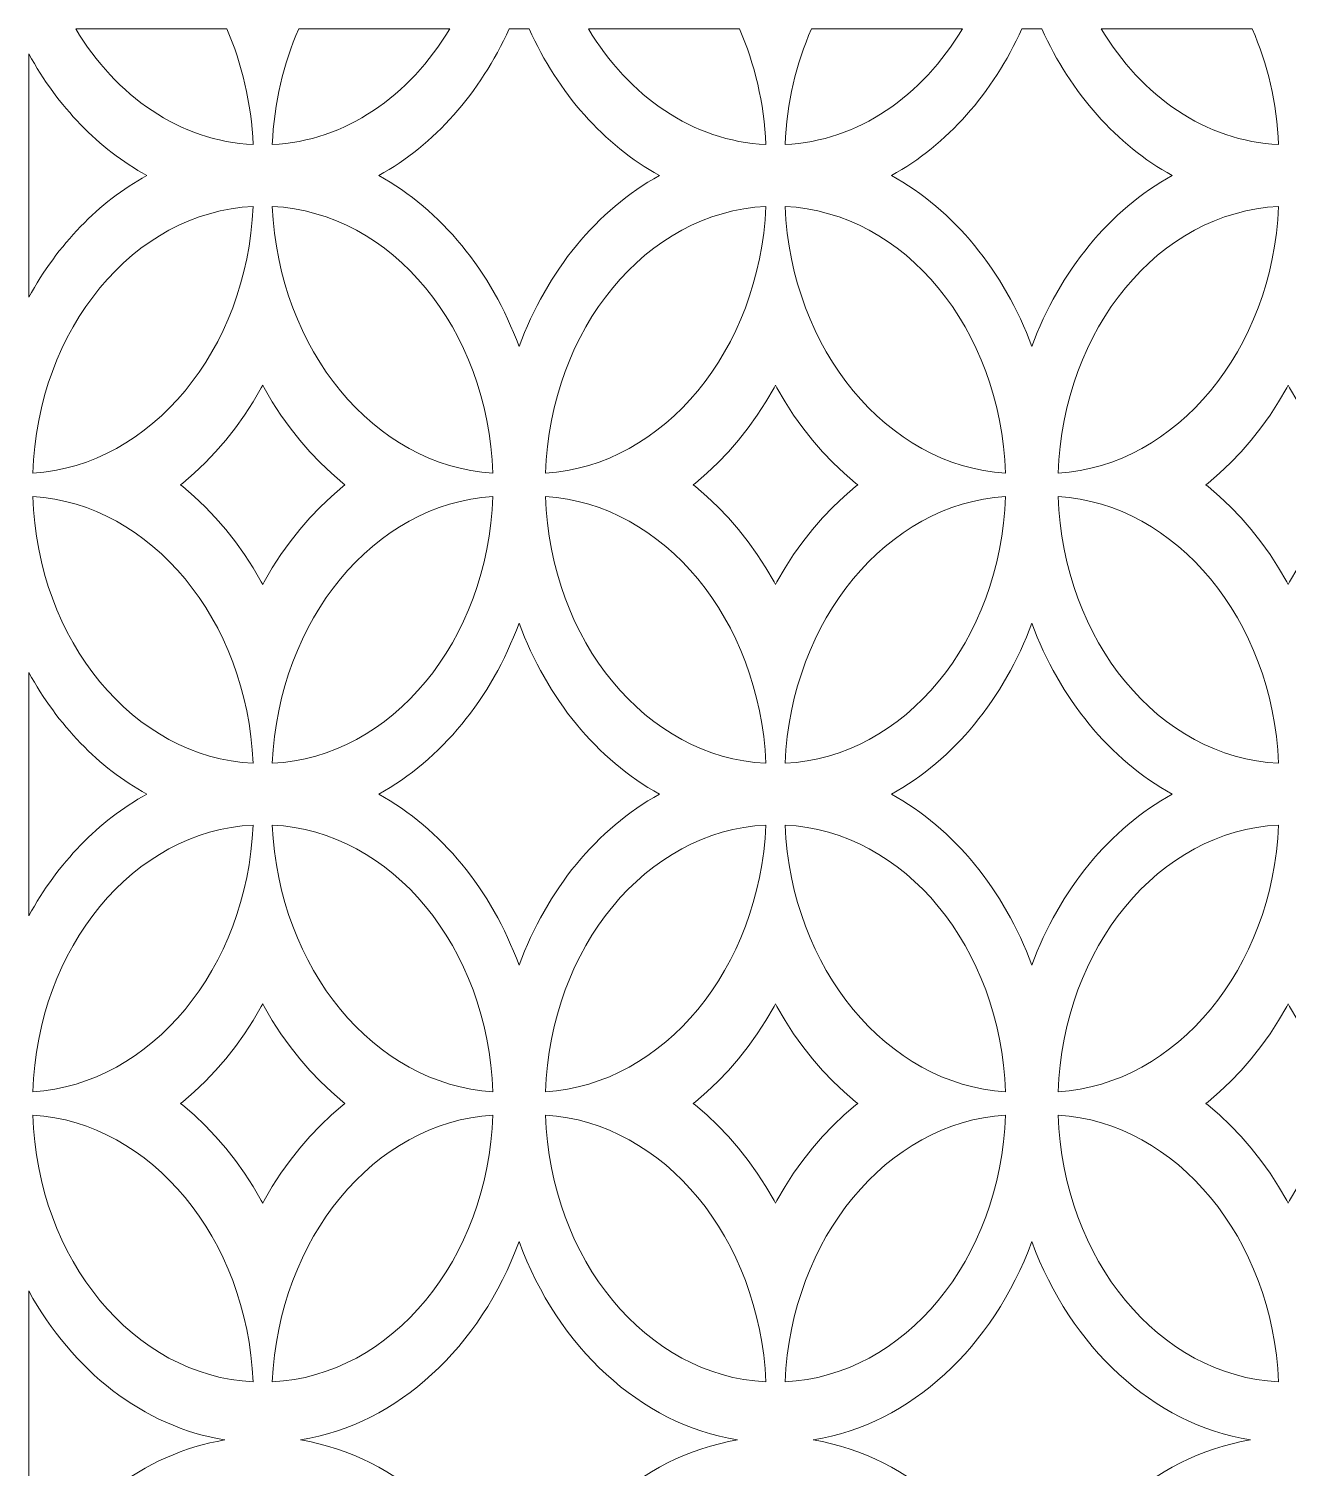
# Model space of a CAD drawing. Header units: millimetres. Extents: x -1200 to 1200, y -590 to 590.
# Drawn here: x -1200 to -674, y -12 to 590 of the extents above; entities that cross this region are included whole.
import ezdxf

# ---------------------------------------------------------------- set-up
doc = ezdxf.new("R2010")
doc.units = ezdxf.units.MM
doc.header["$MEASUREMENT"] = 0
doc.layers.add('Layer 1', color=7, linetype='Continuous')

msp = doc.modelspace()

# ---------------------------------------------------------------- linework, layer by layer
at = {"layer": 'Layer 1', "color": 250, "lineweight": 20}
for points, knots in [([(-1180.4208, 589.9734), (-1180.4208, 589.9734), (-1117.3052, 589.9734), (-1117.3052, 589.9734), (-1110.9571, 575.3655), (-1107.0516, 558.9664), (-1106.2629, 541.5556), (-1136.8072, 543.0629), (-1163.675, 561.8157), (-1180.4208, 589.9734)], [0, 0, 0, 0, 0.33333333, 0.33333333, 0.33333333, 0.66666667, 0.66666667, 0.66666667, 1, 1, 1, 1]), ([(-1024.1201, 589.9734), (-1040.8659, 561.8157), (-1067.7379, 543.0629), (-1098.2823, 541.5556), (-1097.4935, 558.9664), (-1093.5838, 575.3655), (-1087.2358, 589.9734), (-1087.2358, 589.9734), (-1024.1201, 589.9734), (-1024.1201, 589.9734)], [0, 0, 0, 0, 0.33333333, 0.33333333, 0.33333333, 0.66666667, 0.66666667, 0.66666667, 1, 1, 1, 1]), ([(-999.2793, 589.9734), (-999.2793, 589.9734), (-990.9467, 589.9734), (-990.9467, 589.9734), (-978.7892, 563.0339), (-959.6264, 541.3956), (-936.4309, 528.6253), (-962.4802, 514.2858), (-983.4453, 488.7451), (-995.1109, 457.0981), (-1006.785, 488.7451), (-1027.7373, 514.2858), (-1053.7909, 528.6253), (-1030.5911, 541.3956), (-1011.4411, 563.0339), (-999.2793, 589.9734)], [0, 0, 0, 0, 0.2, 0.2, 0.2, 0.4, 0.4, 0.4, 0.6, 0.6, 0.6, 0.8, 0.8, 0.8, 1, 1, 1, 1]), ([(-966.1017, 589.9734), (-966.1017, 589.9734), (-902.986, 589.9734), (-902.986, 589.9734), (-896.638, 575.3655), (-892.7325, 558.9664), (-891.9438, 541.5556), (-922.4881, 543.0629), (-949.3559, 561.8157), (-966.1017, 589.9734)], [0, 0, 0, 0, 0.33333333, 0.33333333, 0.33333333, 0.66666667, 0.66666667, 0.66666667, 1, 1, 1, 1]), ([(-809.801, 589.9734), (-826.5468, 561.8157), (-853.4146, 543.0629), (-883.9547, 541.5556), (-883.1702, 558.9664), (-879.2647, 575.3655), (-872.9166, 589.9734), (-872.9166, 589.9734), (-809.801, 589.9734), (-809.801, 589.9734)], [0, 0, 0, 0, 0.33333333, 0.33333333, 0.33333333, 0.66666667, 0.66666667, 0.66666667, 1, 1, 1, 1]), ([(-784.9602, 589.9734), (-784.9602, 589.9734), (-776.6276, 589.9734), (-776.6276, 589.9734), (-764.4659, 563.0339), (-745.3115, 541.3956), (-722.1202, 528.6253), (-748.1654, 514.2858), (-769.1219, 488.7451), (-780.796, 457.0981), (-792.4617, 488.7451), (-813.4182, 514.2858), (-839.4718, 528.6253), (-816.272, 541.3956), (-797.1177, 563.0339), (-784.9602, 589.9734)], [0, 0, 0, 0, 0.2, 0.2, 0.2, 0.4, 0.4, 0.4, 0.6, 0.6, 0.6, 0.8, 0.8, 0.8, 1, 1, 1, 1]), ([(-751.7868, 589.9734), (-751.7868, 589.9734), (-688.6669, 589.9734), (-688.6669, 589.9734), (-682.3232, 575.3655), (-678.4134, 558.9664), (-677.6289, 541.5556), (-708.169, 543.0629), (-735.0453, 561.8157), (-751.7868, 589.9734)], [0, 0, 0, 0, 0.33333333, 0.33333333, 0.33333333, 0.66666667, 0.66666667, 0.66666667, 1, 1, 1, 1]), ([(-1150.75, 528.6253), (-1170.8627, 517.5532), (-1187.9392, 499.8069), (-1200.05, 477.7298), (-1200.05, 477.7298), (-1200.05, 579.5156), (-1200.05, 579.5156), (-1187.9392, 557.4385), (-1170.8627, 539.6973), (-1150.75, 528.6253)], [0, 0, 0, 0, 0.33333333, 0.33333333, 0.33333333, 0.66666667, 0.66666667, 0.66666667, 1, 1, 1, 1]), ([(-1106.2629, 515.7001), (-1108.9853, 455.6012), (-1148.7696, 407.4363), (-1198.4174, 404.138), (-1196.3777, 464.624), (-1156.2287, 513.2276), (-1106.2629, 515.7001)], [0, 0, 0, 0, 0.5, 0.5, 0.5, 1, 1, 1, 1]), ([(-1098.2823, 515.7001), (-1048.3207, 513.2276), (-1008.1674, 464.6292), (-1006.1192, 404.138), (-1055.767, 407.4363), (-1095.5556, 455.6012), (-1098.2823, 515.7001)], [0, 0, 0, 0, 0.5, 0.5, 0.5, 1, 1, 1, 1]), ([(-891.9438, 515.7001), (-894.6704, 455.6012), (-934.4548, 407.4363), (-984.0983, 404.138), (-982.0586, 464.624), (-941.9096, 513.2276), (-891.9438, 515.7001)], [0, 0, 0, 0, 0.5, 0.5, 0.5, 1, 1, 1, 1]), ([(-883.9547, 515.7001), (-833.9931, 513.2276), (-793.8441, 464.6292), (-791.8044, 404.138), (-841.4522, 407.4363), (-881.2408, 455.6012), (-883.9547, 515.7001)], [0, 0, 0, 0, 0.5, 0.5, 0.5, 1, 1, 1, 1]), ([(-677.6289, 515.7001), (-680.3428, 455.6012), (-720.1357, 407.4363), (-769.7792, 404.138), (-767.7438, 464.624), (-727.5905, 513.2276), (-677.6289, 515.7001)], [0, 0, 0, 0, 0.5, 0.5, 0.5, 1, 1, 1, 1]), ([(-1068.8065, 400.024), (-1068.8065, 400.024), (-1067.8821, 399.3065), (-1067.8821, 399.3065), (-1067.8821, 399.3065), (-1068.8065, 398.5942), (-1068.8065, 398.5942), (-1068.8065, 398.5942), (-1073.5814, 394.4854), (-1073.5814, 394.4854), (-1073.5814, 394.4854), (-1078.1738, 390.1081), (-1078.1738, 390.1081), (-1078.1738, 390.1081), (-1082.5924, 385.478), (-1082.5924, 385.478), (-1082.5924, 385.478), (-1086.8202, 380.6), (-1086.8202, 380.6), (-1086.8202, 380.6), (-1090.8487, 375.4847), (-1090.8487, 375.4847), (-1090.8487, 375.4847), (-1094.6693, 370.1422), (-1094.6693, 370.1422), (-1094.6693, 370.1422), (-1098.2865, 364.5778), (-1098.2865, 364.5778), (-1098.2865, 364.5778), (-1101.6789, 358.7966), (-1101.6789, 358.7966), (-1101.6789, 358.7966), (-1102.2726, 357.6816), (-1102.2726, 357.6816), (-1102.2726, 357.6816), (-1102.8578, 358.7966), (-1102.8578, 358.7966), (-1102.8578, 358.7966), (-1106.2587, 364.5778), (-1106.2587, 364.5778), (-1106.2587, 364.5778), (-1109.8716, 370.1422), (-1109.8716, 370.1422), (-1109.8716, 370.1422), (-1113.6965, 375.4847), (-1113.6965, 375.4847), (-1113.6965, 375.4847), (-1117.725, 380.6), (-1117.725, 380.6), (-1117.725, 380.6), (-1121.9528, 385.478), (-1121.9528, 385.478), (-1121.9528, 385.478), (-1126.3671, 390.1081), (-1126.3671, 390.1081), (-1126.3671, 390.1081), (-1130.9638, 394.4854), (-1130.9638, 394.4854), (-1130.9638, 394.4854), (-1135.7301, 398.5942), (-1135.7301, 398.5942), (-1135.7301, 398.5942), (-1136.663, 399.3065), (-1136.663, 399.3065), (-1136.663, 399.3065), (-1135.7301, 400.024), (-1135.7301, 400.024), (-1135.7301, 400.024), (-1130.9638, 404.138), (-1130.9638, 404.138), (-1130.9638, 404.138), (-1126.3671, 408.5048), (-1126.3671, 408.5048), (-1126.3671, 408.5048), (-1121.9528, 413.1349), (-1121.9528, 413.1349), (-1121.9528, 413.1349), (-1117.725, 418.018), (-1117.725, 418.018), (-1117.725, 418.018), (-1113.6965, 423.1282), (-1113.6965, 423.1282), (-1113.6965, 423.1282), (-1109.8716, 428.4759), (-1109.8716, 428.4759), (-1109.8716, 428.4759), (-1106.2587, 434.0403), (-1106.2587, 434.0403), (-1106.2587, 434.0403), (-1102.8578, 439.8163), (-1102.8578, 439.8163), (-1102.8578, 439.8163), (-1102.2726, 440.9365), (-1102.2726, 440.9365), (-1102.2726, 440.9365), (-1101.6789, 439.8163), (-1101.6789, 439.8163), (-1101.6789, 439.8163), (-1098.2865, 434.0455), (-1098.2865, 434.0455), (-1098.2865, 434.0455), (-1094.6736, 428.4759), (-1094.6736, 428.4759), (-1094.6736, 428.4759), (-1090.8487, 423.1282), (-1090.8487, 423.1282), (-1090.8487, 423.1282), (-1086.8202, 418.018), (-1086.8202, 418.018), (-1086.8202, 418.018), (-1082.5924, 413.1401), (-1082.5924, 413.1401), (-1082.5924, 413.1401), (-1078.1738, 408.51), (-1078.1738, 408.51), (-1078.1738, 408.51), (-1073.5814, 404.138), (-1073.5814, 404.138), (-1073.5814, 404.138), (-1068.8065, 400.024), (-1068.8065, 400.024)], [0, 0, 0, 0, 0.025, 0.025, 0.025, 0.05, 0.05, 0.05, 0.075, 0.075, 0.075, 0.1, 0.1, 0.1, 0.125, 0.125, 0.125, 0.15, 0.15, 0.15, 0.175, 0.175, 0.175, 0.2, 0.2, 0.2, 0.225, 0.225, 0.225, 0.25, 0.25, 0.25, 0.275, 0.275, 0.275, 0.3, 0.3, 0.3, 0.325, 0.325, 0.325, 0.35, 0.35, 0.35, 0.375, 0.375, 0.375, 0.4, 0.4, 0.4, 0.425, 0.425, 0.425, 0.45, 0.45, 0.45, 0.475, 0.475, 0.475, 0.5, 0.5, 0.5, 0.525, 0.525, 0.525, 0.55, 0.55, 0.55, 0.575, 0.575, 0.575, 0.6, 0.6, 0.6, 0.625, 0.625, 0.625, 0.65, 0.65, 0.65, 0.675, 0.675, 0.675, 0.7, 0.7, 0.7, 0.725, 0.725, 0.725, 0.75, 0.75, 0.75, 0.775, 0.775, 0.775, 0.8, 0.8, 0.8, 0.825, 0.825, 0.825, 0.85, 0.85, 0.85, 0.875, 0.875, 0.875, 0.9, 0.9, 0.9, 0.925, 0.925, 0.925, 0.95, 0.95, 0.95, 0.975, 0.975, 0.975, 1, 1, 1, 1]), ([(-854.4874, 400.024), (-854.4874, 400.024), (-853.5672, 399.3065), (-853.5672, 399.3065), (-853.5672, 399.3065), (-854.4874, 398.5942), (-854.4874, 398.5942), (-854.4874, 398.5942), (-859.2622, 394.4854), (-859.2622, 394.4854), (-859.2622, 394.4854), (-863.8632, 390.1081), (-863.8632, 390.1081), (-863.8632, 390.1081), (-868.2733, 385.478), (-868.2733, 385.478), (-868.2733, 385.478), (-872.5011, 380.6), (-872.5011, 380.6), (-872.5011, 380.6), (-876.5295, 375.4847), (-876.5295, 375.4847), (-876.5295, 375.4847), (-880.3545, 370.1422), (-880.3545, 370.1422), (-880.3545, 370.1422), (-883.9631, 364.5778), (-883.9631, 364.5778), (-883.9631, 364.5778), (-887.3598, 358.7966), (-887.3598, 358.7966), (-887.3598, 358.7966), (-887.9492, 357.6816), (-887.9492, 357.6816), (-887.9492, 357.6816), (-888.5429, 358.7966), (-888.5429, 358.7966), (-888.5429, 358.7966), (-891.9396, 364.5778), (-891.9396, 364.5778), (-891.9396, 364.5778), (-895.5567, 370.1422), (-895.5567, 370.1422), (-895.5567, 370.1422), (-899.3774, 375.4847), (-899.3774, 375.4847), (-899.3774, 375.4847), (-903.4059, 380.6), (-903.4059, 380.6), (-903.4059, 380.6), (-907.6294, 385.478), (-907.6294, 385.478), (-907.6294, 385.478), (-912.048, 390.1081), (-912.048, 390.1081), (-912.048, 390.1081), (-916.6489, 394.4854), (-916.6489, 394.4854), (-916.6489, 394.4854), (-921.4153, 398.5942), (-921.4153, 398.5942), (-921.4153, 398.5942), (-922.3397, 399.3065), (-922.3397, 399.3065), (-922.3397, 399.3065), (-921.4153, 400.024), (-921.4153, 400.024), (-921.4153, 400.024), (-916.6489, 404.138), (-916.6489, 404.138), (-916.6489, 404.138), (-912.048, 408.5048), (-912.048, 408.5048), (-912.048, 408.5048), (-907.6337, 413.1349), (-907.6337, 413.1349), (-907.6337, 413.1349), (-903.4059, 418.018), (-903.4059, 418.018), (-903.4059, 418.018), (-899.3774, 423.1282), (-899.3774, 423.1282), (-899.3774, 423.1282), (-895.5567, 428.4759), (-895.5567, 428.4759), (-895.5567, 428.4759), (-891.9396, 434.0403), (-891.9396, 434.0403), (-891.9396, 434.0403), (-888.5429, 439.8163), (-888.5429, 439.8163), (-888.5429, 439.8163), (-887.9492, 440.9365), (-887.9492, 440.9365), (-887.9492, 440.9365), (-887.3598, 439.8163), (-887.3598, 439.8163), (-887.3598, 439.8163), (-883.9631, 434.0455), (-883.9631, 434.0455), (-883.9631, 434.0455), (-880.3545, 428.4759), (-880.3545, 428.4759), (-880.3545, 428.4759), (-876.5295, 423.1282), (-876.5295, 423.1282), (-876.5295, 423.1282), (-872.5011, 418.018), (-872.5011, 418.018), (-872.5011, 418.018), (-868.2733, 413.1401), (-868.2733, 413.1401), (-868.2733, 413.1401), (-863.8632, 408.51), (-863.8632, 408.51), (-863.8632, 408.51), (-859.2622, 404.138), (-859.2622, 404.138), (-859.2622, 404.138), (-854.4874, 400.024), (-854.4874, 400.024)], [0, 0, 0, 0, 0.025, 0.025, 0.025, 0.05, 0.05, 0.05, 0.075, 0.075, 0.075, 0.1, 0.1, 0.1, 0.125, 0.125, 0.125, 0.15, 0.15, 0.15, 0.175, 0.175, 0.175, 0.2, 0.2, 0.2, 0.225, 0.225, 0.225, 0.25, 0.25, 0.25, 0.275, 0.275, 0.275, 0.3, 0.3, 0.3, 0.325, 0.325, 0.325, 0.35, 0.35, 0.35, 0.375, 0.375, 0.375, 0.4, 0.4, 0.4, 0.425, 0.425, 0.425, 0.45, 0.45, 0.45, 0.475, 0.475, 0.475, 0.5, 0.5, 0.5, 0.525, 0.525, 0.525, 0.55, 0.55, 0.55, 0.575, 0.575, 0.575, 0.6, 0.6, 0.6, 0.625, 0.625, 0.625, 0.65, 0.65, 0.65, 0.675, 0.675, 0.675, 0.7, 0.7, 0.7, 0.725, 0.725, 0.725, 0.75, 0.75, 0.75, 0.775, 0.775, 0.775, 0.8, 0.8, 0.8, 0.825, 0.825, 0.825, 0.85, 0.85, 0.85, 0.875, 0.875, 0.875, 0.9, 0.9, 0.9, 0.925, 0.925, 0.925, 0.95, 0.95, 0.95, 0.975, 0.975, 0.975, 1, 1, 1, 1]), ([(-640.1726, 400.024), (-640.1726, 400.024), (-639.2481, 399.3065), (-639.2481, 399.3065), (-639.2481, 399.3065), (-640.1726, 398.5942), (-640.1726, 398.5942), (-640.1726, 398.5942), (-644.9431, 394.4854), (-644.9431, 394.4854), (-644.9431, 394.4854), (-649.5398, 390.1081), (-649.5398, 390.1081), (-649.5398, 390.1081), (-653.9542, 385.478), (-653.9542, 385.478), (-653.9542, 385.478), (-658.182, 380.6), (-658.182, 380.6), (-658.182, 380.6), (-662.2147, 375.4847), (-662.2147, 375.4847), (-662.2147, 375.4847), (-666.0354, 370.1422), (-666.0354, 370.1422), (-666.0354, 370.1422), (-669.644, 364.5778), (-669.644, 364.5778), (-669.644, 364.5778), (-673.0407, 358.7966), (-673.0407, 358.7966), (-673.0407, 358.7966), (-673.6343, 357.6816), (-673.6343, 357.6816), (-673.6343, 357.6816), (-674.228, 358.7966), (-674.228, 358.7966), (-674.228, 358.7966), (-677.6247, 364.5778), (-677.6247, 364.5778), (-677.6247, 364.5778), (-681.2291, 370.1422), (-681.2291, 370.1422), (-681.2291, 370.1422), (-685.0625, 375.4847), (-685.0625, 375.4847), (-685.0625, 375.4847), (-689.091, 380.6), (-689.091, 380.6), (-689.091, 380.6), (-693.3103, 385.478), (-693.3103, 385.478), (-693.3103, 385.478), (-697.7289, 390.1081), (-697.7289, 390.1081), (-697.7289, 390.1081), (-702.3256, 394.4854), (-702.3256, 394.4854), (-702.3256, 394.4854), (-707.0962, 398.5942), (-707.0962, 398.5942), (-707.0962, 398.5942), (-708.0248, 399.3065), (-708.0248, 399.3065), (-708.0248, 399.3065), (-707.0962, 400.024), (-707.0962, 400.024), (-707.0962, 400.024), (-702.3256, 404.138), (-702.3256, 404.138), (-702.3256, 404.138), (-697.7289, 408.5048), (-697.7289, 408.5048), (-697.7289, 408.5048), (-693.3103, 413.1349), (-693.3103, 413.1349), (-693.3103, 413.1349), (-689.091, 418.018), (-689.091, 418.018), (-689.091, 418.018), (-685.0625, 423.1282), (-685.0625, 423.1282), (-685.0625, 423.1282), (-681.2291, 428.4759), (-681.2291, 428.4759), (-681.2291, 428.4759), (-677.6247, 434.0403), (-677.6247, 434.0403), (-677.6247, 434.0403), (-674.228, 439.8163), (-674.228, 439.8163), (-674.228, 439.8163), (-673.6343, 440.9365), (-673.6343, 440.9365), (-673.6343, 440.9365), (-673.0407, 439.8163), (-673.0407, 439.8163), (-673.0407, 439.8163), (-669.644, 434.0455), (-669.644, 434.0455), (-669.644, 434.0455), (-666.0354, 428.4759), (-666.0354, 428.4759), (-666.0354, 428.4759), (-662.2147, 423.1282), (-662.2147, 423.1282), (-662.2147, 423.1282), (-658.182, 418.018), (-658.182, 418.018), (-658.182, 418.018), (-653.9542, 413.1401), (-653.9542, 413.1401), (-653.9542, 413.1401), (-649.5398, 408.51), (-649.5398, 408.51), (-649.5398, 408.51), (-644.9431, 404.138), (-644.9431, 404.138), (-644.9431, 404.138), (-640.1726, 400.024), (-640.1726, 400.024)], [0, 0, 0, 0, 0.025, 0.025, 0.025, 0.05, 0.05, 0.05, 0.075, 0.075, 0.075, 0.1, 0.1, 0.1, 0.125, 0.125, 0.125, 0.15, 0.15, 0.15, 0.175, 0.175, 0.175, 0.2, 0.2, 0.2, 0.225, 0.225, 0.225, 0.25, 0.25, 0.25, 0.275, 0.275, 0.275, 0.3, 0.3, 0.3, 0.325, 0.325, 0.325, 0.35, 0.35, 0.35, 0.375, 0.375, 0.375, 0.4, 0.4, 0.4, 0.425, 0.425, 0.425, 0.45, 0.45, 0.45, 0.475, 0.475, 0.475, 0.5, 0.5, 0.5, 0.525, 0.525, 0.525, 0.55, 0.55, 0.55, 0.575, 0.575, 0.575, 0.6, 0.6, 0.6, 0.625, 0.625, 0.625, 0.65, 0.65, 0.65, 0.675, 0.675, 0.675, 0.7, 0.7, 0.7, 0.725, 0.725, 0.725, 0.75, 0.75, 0.75, 0.775, 0.775, 0.775, 0.8, 0.8, 0.8, 0.825, 0.825, 0.825, 0.85, 0.85, 0.85, 0.875, 0.875, 0.875, 0.9, 0.9, 0.9, 0.925, 0.925, 0.925, 0.95, 0.95, 0.95, 0.975, 0.975, 0.975, 1, 1, 1, 1]), ([(-1198.4174, 394.475), (-1148.7696, 391.1818), (-1108.9853, 343.0118), (-1106.2629, 282.9128), (-1156.2287, 285.3854), (-1196.3777, 333.989), (-1198.4174, 394.475)], [0, 0, 0, 0, 0.5, 0.5, 0.5, 1, 1, 1, 1]), ([(-1006.1192, 394.475), (-1008.1674, 333.989), (-1048.3122, 285.3854), (-1098.2823, 282.9128), (-1095.5556, 343.0221), (-1055.767, 391.1818), (-1006.1192, 394.475)], [0, 0, 0, 0, 0.5, 0.5, 0.5, 1, 1, 1, 1]), ([(-984.0983, 394.475), (-934.4548, 391.1818), (-894.6704, 343.0118), (-891.9438, 282.9128), (-941.9096, 285.3854), (-982.0586, 333.989), (-984.0983, 394.475)], [0, 0, 0, 0, 0.5, 0.5, 0.5, 1, 1, 1, 1]), ([(-791.8044, 394.475), (-793.8441, 333.989), (-833.9931, 285.3854), (-883.9547, 282.9128), (-881.2408, 343.0221), (-841.4522, 391.1818), (-791.8044, 394.475)], [0, 0, 0, 0, 0.5, 0.5, 0.5, 1, 1, 1, 1]), ([(-769.7792, 394.475), (-720.1357, 391.1818), (-680.3428, 343.0118), (-677.6289, 282.9128), (-727.5905, 285.3854), (-767.7438, 333.989), (-769.7792, 394.475)], [0, 0, 0, 0, 0.5, 0.5, 0.5, 1, 1, 1, 1]), ([(-995.1109, 341.52), (-983.441, 309.8678), (-962.4802, 284.3323), (-936.4309, 269.9928), (-962.4802, 255.6533), (-983.441, 230.1178), (-995.1109, 198.4605), (-1006.785, 230.1178), (-1027.7373, 255.6533), (-1053.7909, 269.9928), (-1027.7373, 284.3323), (-1006.785, 309.8678), (-995.1109, 341.52)], [0, 0, 0, 0, 0.25, 0.25, 0.25, 0.5, 0.5, 0.5, 0.75, 0.75, 0.75, 1, 1, 1, 1]), ([(-722.1117, 269.9928), (-748.1654, 255.6533), (-769.1219, 230.1178), (-780.796, 198.4605), (-792.4617, 230.1178), (-813.4182, 255.6533), (-839.4718, 269.9928), (-813.4182, 284.3323), (-792.4617, 309.8678), (-780.796, 341.52), (-769.1219, 309.8678), (-748.1654, 284.3323), (-722.1117, 269.9928)], [0, 0, 0, 0, 0.25, 0.25, 0.25, 0.5, 0.5, 0.5, 0.75, 0.75, 0.75, 1, 1, 1, 1]), ([(-1150.75, 269.9928), (-1170.8627, 258.9208), (-1187.9392, 241.1744), (-1200.05, 219.0974), (-1200.05, 219.0974), (-1200.05, 320.8831), (-1200.05, 320.8831), (-1187.9392, 298.8009), (-1170.8627, 281.0597), (-1150.75, 269.9928)], [0, 0, 0, 0, 0.33333333, 0.33333333, 0.33333333, 0.66666667, 0.66666667, 0.66666667, 1, 1, 1, 1]), ([(-1106.2629, 257.0677), (-1108.9853, 196.9636), (-1148.7696, 148.7936), (-1198.4174, 145.5054), (-1196.3777, 205.9915), (-1156.2287, 254.5951), (-1106.2629, 257.0677)], [0, 0, 0, 0, 0.5, 0.5, 0.5, 1, 1, 1, 1]), ([(-1098.2823, 257.0677), (-1048.3207, 254.5951), (-1008.1674, 205.9915), (-1006.1192, 145.5054), (-1055.767, 148.7936), (-1095.5556, 196.9636), (-1098.2823, 257.0677)], [0, 0, 0, 0, 0.5, 0.5, 0.5, 1, 1, 1, 1]), ([(-891.9438, 257.0677), (-894.6704, 196.9636), (-934.4548, 148.7936), (-984.0983, 145.5054), (-982.0586, 205.9915), (-941.9096, 254.5951), (-891.9438, 257.0677)], [0, 0, 0, 0, 0.5, 0.5, 0.5, 1, 1, 1, 1]), ([(-883.9547, 257.0677), (-833.9931, 254.5951), (-793.8441, 205.9915), (-791.8044, 145.5054), (-841.4522, 148.7936), (-881.2408, 196.9636), (-883.9547, 257.0677)], [0, 0, 0, 0, 0.5, 0.5, 0.5, 1, 1, 1, 1]), ([(-677.6289, 257.0677), (-680.3428, 196.9636), (-720.1357, 148.7936), (-769.7792, 145.5054), (-767.7438, 205.9915), (-727.5905, 254.5951), (-677.6289, 257.0677)], [0, 0, 0, 0, 0.5, 0.5, 0.5, 1, 1, 1, 1]), ([(-1068.8065, 141.3915), (-1068.8065, 141.3915), (-1067.8821, 140.674), (-1067.8821, 140.674), (-1067.8821, 140.674), (-1068.8065, 139.9565), (-1068.8065, 139.9565), (-1068.8065, 139.9565), (-1073.5814, 135.8477), (-1073.5814, 135.8477), (-1073.5814, 135.8477), (-1078.1738, 131.4705), (-1078.1738, 131.4705), (-1078.1738, 131.4705), (-1082.5924, 126.8455), (-1082.5924, 126.8455), (-1082.5924, 126.8455), (-1086.8202, 121.9676), (-1086.8202, 121.9676), (-1086.8202, 121.9676), (-1090.8487, 116.8523), (-1090.8487, 116.8523), (-1090.8487, 116.8523), (-1094.6693, 111.5046), (-1094.6693, 111.5046), (-1094.6693, 111.5046), (-1098.2865, 105.9402), (-1098.2865, 105.9402), (-1098.2865, 105.9402), (-1101.6789, 100.1641), (-1101.6789, 100.1641), (-1101.6789, 100.1641), (-1102.2726, 99.0492), (-1102.2726, 99.0492), (-1102.2726, 99.0492), (-1102.8578, 100.1641), (-1102.8578, 100.1641), (-1102.8578, 100.1641), (-1106.2587, 105.9402), (-1106.2587, 105.9402), (-1106.2587, 105.9402), (-1109.8716, 111.5046), (-1109.8716, 111.5046), (-1109.8716, 111.5046), (-1113.6965, 116.8471), (-1113.6965, 116.8471), (-1113.6965, 116.8471), (-1117.725, 121.9676), (-1117.725, 121.9676), (-1117.725, 121.9676), (-1121.9528, 126.8455), (-1121.9528, 126.8455), (-1121.9528, 126.8455), (-1126.3671, 131.4705), (-1126.3671, 131.4705), (-1126.3671, 131.4705), (-1130.9638, 135.8477), (-1130.9638, 135.8477), (-1130.9638, 135.8477), (-1135.7301, 139.9565), (-1135.7301, 139.9565), (-1135.7301, 139.9565), (-1136.663, 140.674), (-1136.663, 140.674), (-1136.663, 140.674), (-1135.7301, 141.3915), (-1135.7301, 141.3915), (-1135.7301, 141.3915), (-1130.9638, 145.5003), (-1130.9638, 145.5003), (-1130.9638, 145.5003), (-1126.3671, 149.8724), (-1126.3671, 149.8724), (-1126.3671, 149.8724), (-1121.9528, 154.5025), (-1121.9528, 154.5025), (-1121.9528, 154.5025), (-1117.725, 159.3753), (-1117.725, 159.3753), (-1117.725, 159.3753), (-1113.6965, 164.4958), (-1113.6965, 164.4958), (-1113.6965, 164.4958), (-1109.8716, 169.8434), (-1109.8716, 169.8434), (-1109.8716, 169.8434), (-1106.2587, 175.4027), (-1106.2587, 175.4027), (-1106.2587, 175.4027), (-1102.8578, 181.189), (-1102.8578, 181.189), (-1102.8578, 181.189), (-1102.2726, 182.304), (-1102.2726, 182.304), (-1102.2726, 182.304), (-1101.6789, 181.189), (-1101.6789, 181.189), (-1101.6789, 181.189), (-1098.2865, 175.4027), (-1098.2865, 175.4027), (-1098.2865, 175.4027), (-1094.6736, 169.8434), (-1094.6736, 169.8434), (-1094.6736, 169.8434), (-1090.8487, 164.4958), (-1090.8487, 164.4958), (-1090.8487, 164.4958), (-1086.8202, 159.3753), (-1086.8202, 159.3753), (-1086.8202, 159.3753), (-1082.5924, 154.5025), (-1082.5924, 154.5025), (-1082.5924, 154.5025), (-1078.1738, 149.8724), (-1078.1738, 149.8724), (-1078.1738, 149.8724), (-1073.5814, 145.5003), (-1073.5814, 145.5003), (-1073.5814, 145.5003), (-1068.8065, 141.3915), (-1068.8065, 141.3915)], [0, 0, 0, 0, 0.025, 0.025, 0.025, 0.05, 0.05, 0.05, 0.075, 0.075, 0.075, 0.1, 0.1, 0.1, 0.125, 0.125, 0.125, 0.15, 0.15, 0.15, 0.175, 0.175, 0.175, 0.2, 0.2, 0.2, 0.225, 0.225, 0.225, 0.25, 0.25, 0.25, 0.275, 0.275, 0.275, 0.3, 0.3, 0.3, 0.325, 0.325, 0.325, 0.35, 0.35, 0.35, 0.375, 0.375, 0.375, 0.4, 0.4, 0.4, 0.425, 0.425, 0.425, 0.45, 0.45, 0.45, 0.475, 0.475, 0.475, 0.5, 0.5, 0.5, 0.525, 0.525, 0.525, 0.55, 0.55, 0.55, 0.575, 0.575, 0.575, 0.6, 0.6, 0.6, 0.625, 0.625, 0.625, 0.65, 0.65, 0.65, 0.675, 0.675, 0.675, 0.7, 0.7, 0.7, 0.725, 0.725, 0.725, 0.75, 0.75, 0.75, 0.775, 0.775, 0.775, 0.8, 0.8, 0.8, 0.825, 0.825, 0.825, 0.85, 0.85, 0.85, 0.875, 0.875, 0.875, 0.9, 0.9, 0.9, 0.925, 0.925, 0.925, 0.95, 0.95, 0.95, 0.975, 0.975, 0.975, 1, 1, 1, 1]), ([(-887.3598, 181.189), (-887.3598, 181.189), (-883.9631, 175.4027), (-883.9631, 175.4027), (-883.9631, 175.4027), (-880.3545, 169.8434), (-880.3545, 169.8434), (-880.3545, 169.8434), (-876.5295, 164.4958), (-876.5295, 164.4958), (-876.5295, 164.4958), (-872.5011, 159.3753), (-872.5011, 159.3753), (-872.5011, 159.3753), (-868.2733, 154.5025), (-868.2733, 154.5025), (-868.2733, 154.5025), (-863.8632, 149.8724), (-863.8632, 149.8724), (-863.8632, 149.8724), (-859.2622, 145.5003), (-859.2622, 145.5003), (-859.2622, 145.5003), (-854.4874, 141.3915), (-854.4874, 141.3915), (-854.4874, 141.3915), (-853.5672, 140.674), (-853.5672, 140.674), (-853.5672, 140.674), (-854.4874, 139.9565), (-854.4874, 139.9565), (-854.4874, 139.9565), (-859.2622, 135.8477), (-859.2622, 135.8477), (-859.2622, 135.8477), (-863.8632, 131.4705), (-863.8632, 131.4705), (-863.8632, 131.4705), (-868.2733, 126.8455), (-868.2733, 126.8455), (-868.2733, 126.8455), (-872.5011, 121.9676), (-872.5011, 121.9676), (-872.5011, 121.9676), (-876.5295, 116.8523), (-876.5295, 116.8523), (-876.5295, 116.8523), (-880.3545, 111.5046), (-880.3545, 111.5046), (-880.3545, 111.5046), (-883.9631, 105.9402), (-883.9631, 105.9402), (-883.9631, 105.9402), (-887.3598, 100.1641), (-887.3598, 100.1641), (-887.3598, 100.1641), (-887.9492, 99.0492), (-887.9492, 99.0492), (-887.9492, 99.0492), (-888.5429, 100.1641), (-888.5429, 100.1641), (-888.5429, 100.1641), (-891.9396, 105.9402), (-891.9396, 105.9402), (-891.9396, 105.9402), (-895.5567, 111.5046), (-895.5567, 111.5046), (-895.5567, 111.5046), (-899.3774, 116.8471), (-899.3774, 116.8471), (-899.3774, 116.8471), (-903.4059, 121.9676), (-903.4059, 121.9676), (-903.4059, 121.9676), (-907.6294, 126.8455), (-907.6294, 126.8455), (-907.6294, 126.8455), (-912.048, 131.4705), (-912.048, 131.4705), (-912.048, 131.4705), (-916.6489, 135.8477), (-916.6489, 135.8477), (-916.6489, 135.8477), (-921.4153, 139.9565), (-921.4153, 139.9565), (-921.4153, 139.9565), (-922.3397, 140.674), (-922.3397, 140.674), (-922.3397, 140.674), (-921.4153, 141.3915), (-921.4153, 141.3915), (-921.4153, 141.3915), (-916.6489, 145.5003), (-916.6489, 145.5003), (-916.6489, 145.5003), (-912.048, 149.8724), (-912.048, 149.8724), (-912.048, 149.8724), (-907.6337, 154.5025), (-907.6337, 154.5025), (-907.6337, 154.5025), (-903.4059, 159.3753), (-903.4059, 159.3753), (-903.4059, 159.3753), (-899.3774, 164.4958), (-899.3774, 164.4958), (-899.3774, 164.4958), (-895.5567, 169.8434), (-895.5567, 169.8434), (-895.5567, 169.8434), (-891.9396, 175.4027), (-891.9396, 175.4027), (-891.9396, 175.4027), (-888.5429, 181.189), (-888.5429, 181.189), (-888.5429, 181.189), (-887.9492, 182.304), (-887.9492, 182.304), (-887.9492, 182.304), (-887.3598, 181.189), (-887.3598, 181.189)], [0, 0, 0, 0, 0.025, 0.025, 0.025, 0.05, 0.05, 0.05, 0.075, 0.075, 0.075, 0.1, 0.1, 0.1, 0.125, 0.125, 0.125, 0.15, 0.15, 0.15, 0.175, 0.175, 0.175, 0.2, 0.2, 0.2, 0.225, 0.225, 0.225, 0.25, 0.25, 0.25, 0.275, 0.275, 0.275, 0.3, 0.3, 0.3, 0.325, 0.325, 0.325, 0.35, 0.35, 0.35, 0.375, 0.375, 0.375, 0.4, 0.4, 0.4, 0.425, 0.425, 0.425, 0.45, 0.45, 0.45, 0.475, 0.475, 0.475, 0.5, 0.5, 0.5, 0.525, 0.525, 0.525, 0.55, 0.55, 0.55, 0.575, 0.575, 0.575, 0.6, 0.6, 0.6, 0.625, 0.625, 0.625, 0.65, 0.65, 0.65, 0.675, 0.675, 0.675, 0.7, 0.7, 0.7, 0.725, 0.725, 0.725, 0.75, 0.75, 0.75, 0.775, 0.775, 0.775, 0.8, 0.8, 0.8, 0.825, 0.825, 0.825, 0.85, 0.85, 0.85, 0.875, 0.875, 0.875, 0.9, 0.9, 0.9, 0.925, 0.925, 0.925, 0.95, 0.95, 0.95, 0.975, 0.975, 0.975, 1, 1, 1, 1]), ([(-640.1726, 141.3915), (-640.1726, 141.3915), (-639.2481, 140.674), (-639.2481, 140.674), (-639.2481, 140.674), (-640.1726, 139.9565), (-640.1726, 139.9565), (-640.1726, 139.9565), (-644.9431, 135.8477), (-644.9431, 135.8477), (-644.9431, 135.8477), (-649.5398, 131.4705), (-649.5398, 131.4705), (-649.5398, 131.4705), (-653.9542, 126.8455), (-653.9542, 126.8455), (-653.9542, 126.8455), (-658.182, 121.9676), (-658.182, 121.9676), (-658.182, 121.9676), (-662.2147, 116.8523), (-662.2147, 116.8523), (-662.2147, 116.8523), (-666.0354, 111.5046), (-666.0354, 111.5046), (-666.0354, 111.5046), (-669.644, 105.9402), (-669.644, 105.9402), (-669.644, 105.9402), (-673.0407, 100.1641), (-673.0407, 100.1641), (-673.0407, 100.1641), (-673.6343, 99.0492), (-673.6343, 99.0492), (-673.6343, 99.0492), (-674.228, 100.1641), (-674.228, 100.1641), (-674.228, 100.1641), (-677.6247, 105.9402), (-677.6247, 105.9402), (-677.6247, 105.9402), (-681.2291, 111.5046), (-681.2291, 111.5046), (-681.2291, 111.5046), (-685.0625, 116.8471), (-685.0625, 116.8471), (-685.0625, 116.8471), (-689.091, 121.9676), (-689.091, 121.9676), (-689.091, 121.9676), (-693.3103, 126.8455), (-693.3103, 126.8455), (-693.3103, 126.8455), (-697.7289, 131.4705), (-697.7289, 131.4705), (-697.7289, 131.4705), (-702.3256, 135.8477), (-702.3256, 135.8477), (-702.3256, 135.8477), (-707.0962, 139.9565), (-707.0962, 139.9565), (-707.0962, 139.9565), (-708.0248, 140.674), (-708.0248, 140.674), (-708.0248, 140.674), (-707.0962, 141.3915), (-707.0962, 141.3915), (-707.0962, 141.3915), (-702.3256, 145.5003), (-702.3256, 145.5003), (-702.3256, 145.5003), (-697.7289, 149.8724), (-697.7289, 149.8724), (-697.7289, 149.8724), (-693.3103, 154.5025), (-693.3103, 154.5025), (-693.3103, 154.5025), (-689.091, 159.3753), (-689.091, 159.3753), (-689.091, 159.3753), (-685.0625, 164.4958), (-685.0625, 164.4958), (-685.0625, 164.4958), (-681.2291, 169.8434), (-681.2291, 169.8434), (-681.2291, 169.8434), (-677.6247, 175.4027), (-677.6247, 175.4027), (-677.6247, 175.4027), (-674.228, 181.189), (-674.228, 181.189), (-674.228, 181.189), (-673.6343, 182.304), (-673.6343, 182.304), (-673.6343, 182.304), (-673.0407, 181.189), (-673.0407, 181.189), (-673.0407, 181.189), (-669.644, 175.4027), (-669.644, 175.4027), (-669.644, 175.4027), (-666.0354, 169.8434), (-666.0354, 169.8434), (-666.0354, 169.8434), (-662.2147, 164.4958), (-662.2147, 164.4958), (-662.2147, 164.4958), (-658.182, 159.3753), (-658.182, 159.3753), (-658.182, 159.3753), (-653.9542, 154.5025), (-653.9542, 154.5025), (-653.9542, 154.5025), (-649.5398, 149.8724), (-649.5398, 149.8724), (-649.5398, 149.8724), (-644.9431, 145.5003), (-644.9431, 145.5003), (-644.9431, 145.5003), (-640.1726, 141.3915), (-640.1726, 141.3915)], [0, 0, 0, 0, 0.025, 0.025, 0.025, 0.05, 0.05, 0.05, 0.075, 0.075, 0.075, 0.1, 0.1, 0.1, 0.125, 0.125, 0.125, 0.15, 0.15, 0.15, 0.175, 0.175, 0.175, 0.2, 0.2, 0.2, 0.225, 0.225, 0.225, 0.25, 0.25, 0.25, 0.275, 0.275, 0.275, 0.3, 0.3, 0.3, 0.325, 0.325, 0.325, 0.35, 0.35, 0.35, 0.375, 0.375, 0.375, 0.4, 0.4, 0.4, 0.425, 0.425, 0.425, 0.45, 0.45, 0.45, 0.475, 0.475, 0.475, 0.5, 0.5, 0.5, 0.525, 0.525, 0.525, 0.55, 0.55, 0.55, 0.575, 0.575, 0.575, 0.6, 0.6, 0.6, 0.625, 0.625, 0.625, 0.65, 0.65, 0.65, 0.675, 0.675, 0.675, 0.7, 0.7, 0.7, 0.725, 0.725, 0.725, 0.75, 0.75, 0.75, 0.775, 0.775, 0.775, 0.8, 0.8, 0.8, 0.825, 0.825, 0.825, 0.85, 0.85, 0.85, 0.875, 0.875, 0.875, 0.9, 0.9, 0.9, 0.925, 0.925, 0.925, 0.95, 0.95, 0.95, 0.975, 0.975, 0.975, 1, 1, 1, 1]), ([(-1198.4174, 135.8425), (-1148.7696, 132.5493), (-1108.9853, 84.3793), (-1106.2629, 24.2804), (-1156.2287, 26.7477), (-1196.3777, 75.3513), (-1198.4174, 135.8425)], [0, 0, 0, 0, 0.5, 0.5, 0.5, 1, 1, 1, 1]), ([(-1006.1192, 135.8425), (-1008.1674, 75.3513), (-1048.3122, 26.7477), (-1098.2823, 24.2804), (-1095.5556, 84.3793), (-1055.767, 132.5493), (-1006.1192, 135.8425)], [0, 0, 0, 0, 0.5, 0.5, 0.5, 1, 1, 1, 1]), ([(-984.0983, 135.8425), (-934.4548, 132.5493), (-894.6704, 84.3793), (-891.9438, 24.2804), (-941.9096, 26.7477), (-982.0586, 75.3513), (-984.0983, 135.8425)], [0, 0, 0, 0, 0.5, 0.5, 0.5, 1, 1, 1, 1]), ([(-791.8044, 135.8425), (-793.8441, 75.3513), (-833.9931, 26.7477), (-883.9547, 24.2804), (-881.2408, 84.3793), (-841.4522, 132.5493), (-791.8044, 135.8425)], [0, 0, 0, 0, 0.5, 0.5, 0.5, 1, 1, 1, 1]), ([(-769.7792, 135.8425), (-720.1357, 132.5493), (-680.3428, 84.3793), (-677.6289, 24.2804), (-727.5905, 26.7477), (-767.7438, 75.3513), (-769.7792, 135.8425)], [0, 0, 0, 0, 0.5, 0.5, 0.5, 1, 1, 1, 1]), ([(-903.7748, -0.0266), (-944.6702, -6.706), (-978.8783, -38.9105), (-995.1109, -82.9459), (-1011.3435, -38.9105), (-1045.5559, -6.706), (-1086.4471, -0.0266), (-1045.5559, 6.6528), (-1011.3435, 38.8573), (-995.1109, 82.8927), (-978.8783, 38.8573), (-944.6702, 6.6528), (-903.7748, -0.0266)], [0, 0, 0, 0, 0.25, 0.25, 0.25, 0.5, 0.5, 0.5, 0.75, 0.75, 0.75, 1, 1, 1, 1]), ([(-689.4556, -0.0266), (-730.3511, -6.706), (-764.5634, -38.9105), (-780.796, -82.9459), (-797.0244, -38.9105), (-831.241, -6.706), (-872.1322, -0.0266), (-831.241, 6.6528), (-797.0244, 38.8573), (-780.796, 82.8927), (-764.5592, 38.8573), (-730.3511, 6.6528), (-689.4556, -0.0266)], [0, 0, 0, 0, 0.25, 0.25, 0.25, 0.5, 0.5, 0.5, 0.75, 0.75, 0.75, 1, 1, 1, 1]), ([(-1200.05, 62.2661), (-1181.7989, 28.9776), (-1152.2638, 5.5533), (-1118.0557, -0.0266), (-1152.2638, -5.6065), (-1181.7989, -29.0308), (-1200.05, -62.3142), (-1200.05, -62.3142), (-1200.05, 62.2661), (-1200.05, 62.2661)], [0, 0, 0, 0, 0.33333333, 0.33333333, 0.33333333, 0.66666667, 0.66666667, 0.66666667, 1, 1, 1, 1])]:
    msp.add_open_spline(points, degree=3, knots=knots, dxfattribs=at)

doc.saveas('drawing.dxf')
